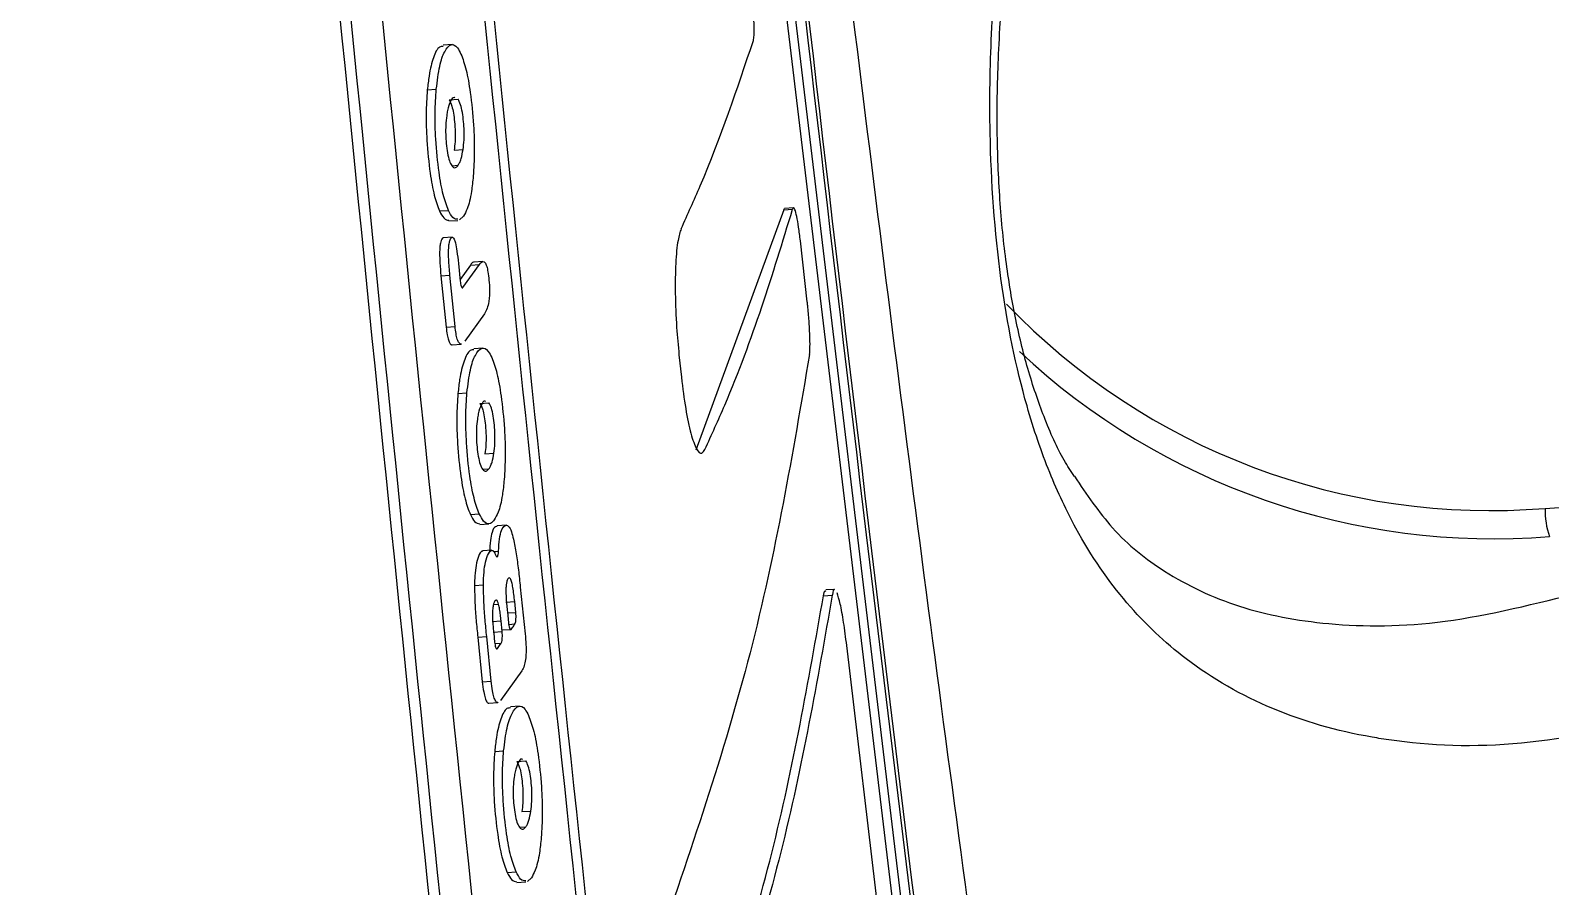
# Model space of a CAD drawing. Header units: millimetres. Extents: x -7720 to 6073, y -7402 to 5433.
# Drawn here: x 1649.54 to 1683.47, y -636.21 to -617.11 of the extents above; entities that cross this region are included whole.
import ezdxf

# ---------------------------------------------------------------- set-up
doc = ezdxf.new("R2010")
doc.units = ezdxf.units.MM
for name, color, linetype in [('DIKOM_ОБЪЕКТ', 7, 'Continuous'), ('DIKOM_РАЗМЕР_ЗОНА', 7, 'Continuous'), ('DIKOM_РАЗМЕР_ОБЪЕКТА', 7, 'Continuous')]:
    doc.layers.add(name, color=color, linetype=linetype)
doc.styles.add('style1', font='arial.ttf', dxfattribs={"width": 0.8})
doc.dimstyles.new('1-50', dxfattribs={"dimtxt": 300, "dimasz": 200, "dimexe": 100, "dimexo": 0, "dimgap": 100, "dimtad": 1, "dimtxsty": 'style1', "dimcen": 200, "dimclrd": 7, "dimclre": 7, "dimclrt": 7, "dimadec": 1, "dimazin": 2, "dimtfac": 1, "dimtmove": 0, "dimatfit": 2, "dimfxl": 0, "dimlwd": 25, "dimlwe": 18, "dimarcsym": 0})

# ---------------------------------------------------------------- blocks, each defined once
blk = doc.blocks.new('*D1')
at = {"layer": 'Defpoints', "color": 0, "transparency": 16777216}
for p in [(-3938.714, 77.288), (4572.676, -275.211), (4572.676, -6577.897)]:
    blk.add_point(p, dxfattribs=at)
at = {"layer": 'DIKOM_РАЗМЕР_ОБЪЕКТА', "color": 7, "lineweight": 18, "transparency": 16777216}
for p, q in [((-3938.714, 77.288), (-3938.714, -6677.897)), ((4572.676, -275.211), (4572.676, -6677.897))]:
    blk.add_line(p, q, dxfattribs=at)
at = {"layer": 'DIKOM_РАЗМЕР_ОБЪЕКТА', "color": 7, "lineweight": 25, "transparency": 16777216}
blk.add_line((-3738.714, -6577.897), (4372.676, -6577.897), dxfattribs=at)
at = {"layer": 'DIKOM_РАЗМЕР_ОБЪЕКТА', "color": 7, "transparency": 16777216}
for points in [[(-3738.714, -6544.563), (-3738.714, -6611.23), (-3938.714, -6577.897)], [(4372.676, -6544.563), (4372.676, -6611.23), (4572.676, -6577.897)]]:
    blk.add_solid(points, dxfattribs=at)
at = {"layer": 'DIKOM_РАЗМЕР_ОБЪЕКТА', "color": 7, "transparency": 16777216, "insert": (316.981, -6324.725), "char_height": 300, "attachment_point": 5, "style": 'style1'}
blk.add_mtext('8500', dxfattribs=at)
blk = doc.blocks.new('*D2')
at = {"layer": 'Defpoints', "color": 0, "transparency": 16777216}
for p in [(-2365.162, 5433.022), (-7269.562, -6016.09), (1800.959, -6016.09)]:
    blk.add_point(p, dxfattribs=at)
at = {"layer": 'DIKOM_РАЗМЕР_ЗОНА', "color": 7, "lineweight": 18, "transparency": 16777216}
for p, q in [((-2365.162, 5433.022), (-7369.562, 5433.022)), ((1800.959, -6016.09), (-7369.562, -6016.09))]:
    blk.add_line(p, q, dxfattribs=at)
at = {"layer": 'DIKOM_РАЗМЕР_ЗОНА', "color": 7, "lineweight": 25, "transparency": 16777216}
blk.add_line((-7269.562, 5233.022), (-7269.562, -5816.09), dxfattribs=at)
at = {"layer": 'DIKOM_РАЗМЕР_ЗОНА', "color": 7, "transparency": 16777216}
for points in [[(-7302.895, 5233.022), (-7236.229, 5233.022), (-7269.562, 5433.022)], [(-7302.895, -5816.09), (-7236.229, -5816.09), (-7269.562, -6016.09)]]:
    blk.add_solid(points, dxfattribs=at)
at = {"layer": 'DIKOM_РАЗМЕР_ЗОНА', "color": 7, "transparency": 16777216, "insert": (-7522.734, -291.534), "char_height": 300, "attachment_point": 5, "rotation": 90, "style": 'style1'}
blk.add_mtext('11500', dxfattribs=at)
blk = doc.blocks.new('*D3')
at = {"layer": 'Defpoints', "color": 0, "transparency": 16777216}
for p in [(-5938.714, -432.437), (6072.676, -1006.937), (6072.676, -7302.437)]:
    blk.add_point(p, dxfattribs=at)
at = {"layer": 'DIKOM_РАЗМЕР_ЗОНА', "color": 7, "lineweight": 18, "transparency": 16777216}
for p, q in [((-5938.714, -432.437), (-5938.714, -7402.437)), ((6072.676, -1006.937), (6072.676, -7402.437))]:
    blk.add_line(p, q, dxfattribs=at)
at = {"layer": 'DIKOM_РАЗМЕР_ЗОНА', "color": 7, "lineweight": 25, "transparency": 16777216}
blk.add_line((-5738.714, -7302.437), (5872.676, -7302.437), dxfattribs=at)
at = {"layer": 'DIKOM_РАЗМЕР_ЗОНА', "color": 7, "transparency": 16777216}
for points in [[(-5738.714, -7269.103), (-5738.714, -7335.77), (-5938.714, -7302.437)], [(5872.676, -7269.103), (5872.676, -7335.77), (6072.676, -7302.437)]]:
    blk.add_solid(points, dxfattribs=at)
at = {"layer": 'DIKOM_РАЗМЕР_ЗОНА', "color": 7, "transparency": 16777216, "insert": (66.981, -7049.265), "char_height": 300, "attachment_point": 5, "style": 'style1'}
blk.add_mtext('12000', dxfattribs=at)

msp = doc.modelspace()

# ---------------------------------------------------------------- linework, layer by layer
at = {"layer": 'DIKOM_ОБЪЕКТ', "color": 7, "linetype": 'Continuous', "lineweight": 15}
for p, q in [((1666.32, -615.896), (1670.76, -653.035)), ((1670.958, -653.021), (1666.519, -615.883)), ((1658.956, -617.432), (1658.756, -617.446)), ((1658.404, -618.442), (1658.604, -618.428)), ((1658.89, -618.667), (1659.09, -618.653)), ((1659.003, -619.788), (1659.203, -619.774)), ((1658.951, -620.136), (1659.092, -620.126)), ((1658.677, -621.146), (1658.877, -621.132)), ((1659.21, -621.265), (1659.124, -621.345)), ((1666.363, -621.121), (1664.404, -626.485)), ((1666.363, -621.121), (1666.384, -621.088)), ((1666.363, -621.121), (1666.562, -621.107)), ((1666.582, -621.073), (1666.384, -621.087)), ((1658.888, -621.369), (1659.088, -621.355)), ((1658.961, -621.73), (1658.761, -621.744)), ((1666.89, -623.171), (1666.737, -621.812)), ((1659.099, -622.317), (1659.139, -622.71)), ((1659.646, -622.274), (1659.446, -622.288)), ((1658.708, -622.594), (1658.908, -622.58)), ((1658.708, -622.594), (1658.824, -623.736)), ((1659.024, -623.722), (1658.908, -622.58)), ((1659.368, -622.352), (1659.135, -622.679)), ((1659.199, -622.856), (1659.567, -622.338)), ((1659.368, -622.352), (1659.567, -622.338)), ((1659.179, -622.858), (1659.199, -622.856)), ((1659.679, -623.439), (1659.241, -624.054)), ((1658.824, -623.736), (1659.024, -623.722)), ((1658.961, -624.131), (1659.161, -624.117)), ((1659.642, -624.208), (1659.442, -624.222)), ((1664.025, -624.358), (1664.079, -624.859)), ((1659.089, -625.218), (1659.289, -625.204)), ((1659.577, -625.443), (1659.777, -625.429)), ((1659.692, -626.564), (1659.892, -626.55)), ((1659.639, -626.912), (1659.781, -626.902)), ((1683.371, -627.785), (1693.271, -627.105)), ((1659.365, -627.922), (1659.565, -627.908)), ((1659.578, -628.144), (1659.778, -628.131)), ((1660.165, -628.16), (1659.966, -628.174)), ((1659.843, -628.721), (1659.642, -628.735)), ((1659.878, -628.748), (1659.994, -628.74)), ((1659.457, -629.507), (1659.657, -629.493)), ((1660.481, -629.544), (1660.589, -630.583)), ((1667.251, -629.735), (1667.449, -629.721)), ((1667.5, -629.593), (1667.302, -629.606)), ((1659.881, -629.931), (1659.996, -629.923)), ((1660.155, -629.879), (1660.355, -629.865)), ((1660.191, -630.098), (1660.215, -630.34)), ((1660.193, -630.12), (1660.38, -630.107)), ((1660.38, -630.107), (1660.355, -629.865)), ((1659.85, -630.308), (1660.05, -630.294)), ((1660.075, -630.536), (1660.05, -630.294)), ((1660.221, -630.375), (1660.362, -630.366)), ((1659.53, -630.662), (1659.73, -630.648)), ((1659.53, -630.662), (1659.632, -631.654)), ((1659.832, -631.64), (1659.73, -630.648)), ((1659.875, -630.55), (1660.075, -630.536)), ((1659.886, -630.568), (1659.907, -630.769)), ((1659.912, -630.804), (1660.055, -630.795)), ((1660.076, -630.5), (1660.276, -630.486)), ((1659.948, -630.916), (1659.968, -630.915)), ((1669.104, -642.093), (1667.771, -630.848)), ((1660.515, -631.41), (1660.041, -632.072)), ((1659.632, -631.654), (1659.832, -631.64)), ((1659.78, -632.132), (1659.98, -632.119)), ((1660.463, -632.2), (1660.263, -632.214)), ((1659.908, -633.211), (1660.108, -633.197)), ((1660.401, -633.435), (1660.601, -633.421)), ((1660.517, -634.556), (1660.717, -634.542)), ((1660.463, -634.904), (1660.605, -634.894)), ((1660.189, -635.914), (1660.389, -635.9)), ((1660.403, -636.137), (1660.603, -636.123)), ((1660.727, -636.032), (1660.64, -636.113))]:
    msp.add_line(p, q, dxfattribs=at)
for centre, radius, start, end in [((1682.149, -612.858), 14.977, 223.8146, 274.6795), ((1682.218, -612.97), 15.495, 226.9015, 274.638), ((1685.007, -627.848), 1.637, 177.7978, 200.2422)]:
    msp.add_arc(centre, radius, start, end, dxfattribs=at)
for points, knots in [([(1651.505, -562.594), (1652.447, -573.51), (1655.636, -610.457), (1659.558, -647.354), (1662.321, -673.35)], [0, 0, 0, 0, 0.295436, 1, 1, 1, 1]), ([(1651.746, -562.594), (1652.679, -573.42), (1655.853, -610.279), (1659.776, -647.086), (1662.546, -673.082)], [0, 0, 0, 0, 0.2937248, 1, 1, 1, 1]), ([(1652.454, -562.594), (1653.357, -573.153), (1656.489, -609.745), (1660.413, -646.283), (1663.205, -672.277)], [0, 0, 0, 0, 0.288549, 1, 1, 1, 1]), ([(1665.063, -667.1), (1663.679, -654.488), (1660.913, -629.266), (1657.424, -594.429), (1655.449, -572.196), (1654.597, -562.594)], [0, 0, 0, 0, 0.362286, 0.724572, 1, 1, 1, 1]), ([(1654.798, -562.594), (1655.649, -572.185), (1657.623, -594.409), (1661.111, -629.242), (1663.879, -654.471), (1665.262, -667.086)], [0, 0, 0, 0, 0.275129, 0.637564, 1, 1, 1, 1]), ([(1671.767, -657.179), (1670.133, -644.106), (1666.867, -617.959), (1663.493, -586.42), (1661.941, -567.949), (1661.49, -562.594)], [0, 0, 0, 0, 0.4152222, 0.8304415, 1, 1, 1, 1]), ([(1671.82, -656.922), (1670.183, -643.85), (1666.909, -617.704), (1663.539, -586.25), (1661.995, -567.865), (1661.553, -562.594)], [0, 0, 0, 0, 0.4163411, 0.8326791, 1, 1, 1, 1]), ([(1675.905, -673.036), (1675.448, -670.199), (1674.4, -663.695), (1672.837, -653.325), (1671.202, -641.952), (1669.634, -630.39), (1668.132, -618.653), (1666.7, -606.748), (1665.339, -594.687), (1664.057, -582.473), (1662.999, -571.772), (1662.404, -565.105), (1662.179, -562.594)], [0, 0, 0, 0, 0.081496, 0.186806, 0.29255, 0.398703, 0.505243, 0.612145, 0.719386, 0.826945, 0.934799, 1, 1, 1, 1]), ([(1685.849, -632.516), (1684.758, -632.738), (1682.531, -633.19), (1680.546, -633.065), (1678.775, -632.774), (1677.217, -632.322), (1675.425, -631.297), (1673.988, -629.947), (1673.004, -628.525), (1672.286, -627.01), (1671.679, -625.243), (1671.157, -622.72), (1670.942, -619.775), (1670.984, -617.168), (1671.205, -614.474), (1671.733, -611.376), (1672.719, -607.966), (1674.123, -604.715), (1675.847, -601.965), (1677.769, -599.702), (1679.172, -598.604), (1679.88, -598.05)], [0, 0, 0, 0, 0.0713182, 0.1455335, 0.1511414, 0.2166827, 0.2835491, 0.3372081, 0.391821, 0.4251653, 0.4591146, 0.5134565, 0.5679405, 0.604074, 0.6411268, 0.7022445, 0.7649107, 0.8302378, 0.8968699, 0.9479876, 1, 1, 1, 1]), ([(1672.856, -627.071), (1672.78, -626.955), (1672.54, -626.594), (1672.187, -625.804), (1671.816, -624.728), (1671.527, -623.541), (1671.31, -622.232), (1671.172, -620.787), (1671.117, -619.196), (1671.154, -617.472), (1671.3, -615.62), (1671.582, -613.67), (1672.027, -611.585), (1672.675, -609.408), (1673.565, -607.181), (1674.705, -605.007), (1676.086, -602.984), (1677.674, -601.262), (1678.862, -600.176), (1679.564, -599.763), (1679.635, -599.721)], [0, 0, 0, 0, 0.024284, 0.075946, 0.122113, 0.164732, 0.205047, 0.247492, 0.291561, 0.339965, 0.393167, 0.450876, 0.514075, 0.587081, 0.664669, 0.747381, 0.83178, 0.913274, 0.991151, 1, 1, 1, 1]), ([(1665.687, -617.338), (1665.69, -617.323), (1665.699, -617.283), (1665.706, -617.158), (1665.704, -616.962), (1665.691, -616.731), (1665.67, -616.493), (1665.642, -616.275), (1665.612, -616.098), (1665.592, -616.034), (1665.583, -616.003)], [0, 0, 0, 0, 0.0793461, 0.2115162, 0.3436851, 0.4758849, 0.6080846, 0.7402912, 0.8725004, 1, 1, 1, 1]), ([(1658.758, -617.471), (1658.73, -617.471), (1658.651, -617.47), (1658.539, -617.69), (1658.448, -618.042), (1658.416, -618.336), (1658.404, -618.442)], [0, 0, 0, 0, 0.181475, 0.51524, 0.82411, 1, 1, 1, 1]), ([(1658.604, -618.428), (1658.627, -618.246), (1658.671, -617.882), (1658.793, -617.557), (1658.929, -617.401), (1659.057, -617.451), (1659.13, -617.593), (1659.156, -617.643)], [0, 0, 0, 0, 0.216115, 0.4319075, 0.6668999, 0.8805857, 1, 1, 1, 1]), ([(1664.073, -621.542), (1664.218, -621.222), (1664.856, -619.815), (1665.324, -618.418), (1665.687, -617.338)], [0, 0, 0, 0, 0.227063, 1, 1, 1, 1]), ([(1659.156, -617.643), (1659.196, -617.751), (1659.276, -617.967), (1659.374, -618.535), (1659.438, -619.173), (1659.462, -619.837), (1659.44, -620.191), (1659.429, -620.367)], [0, 0, 0, 0, 0.191905, 0.38418, 0.623253, 0.813397, 1, 1, 1, 1]), ([(1658.404, -618.442), (1658.392, -618.617), (1658.368, -618.966), (1658.391, -619.628), (1658.454, -620.262), (1658.555, -620.826), (1658.636, -621.039), (1658.677, -621.146)], [0, 0, 0, 0, 0.186762, 0.373743, 0.617965, 0.808725, 1, 1, 1, 1]), ([(1658.877, -621.132), (1658.836, -621.025), (1658.754, -620.81), (1658.653, -620.243), (1658.59, -619.606), (1658.569, -618.946), (1658.592, -618.599), (1658.604, -618.428)], [0, 0, 0, 0, 0.1920413, 0.3844998, 0.6281427, 0.8166952, 1, 1, 1, 1]), ([(1659.018, -618.62), (1659.012, -618.617), (1658.977, -618.597), (1658.919, -618.692), (1658.864, -618.842), (1658.842, -618.978), (1658.836, -619.018)], [0, 0, 0, 0, 0.077174, 0.472116, 0.841419, 1, 1, 1, 1]), ([(1658.89, -618.667), (1658.912, -618.705), (1658.948, -618.769), (1658.989, -618.958), (1659.015, -619.16), (1659.029, -619.384), (1659.025, -619.61), (1659.011, -619.728), (1659.003, -619.788)], [0, 0, 0, 0, 0.219805, 0.366216, 0.512266, 0.678142, 0.835923, 1, 1, 1, 1]), ([(1659.203, -619.774), (1659.211, -619.705), (1659.226, -619.583), (1659.228, -619.359), (1659.214, -619.146), (1659.188, -618.937), (1659.145, -618.748), (1659.109, -618.686), (1659.09, -618.653)], [0, 0, 0, 0, 0.18566, 0.331994, 0.478283, 0.634498, 0.802268, 1, 1, 1, 1]), ([(1658.836, -619.018), (1658.828, -619.087), (1658.813, -619.211), (1658.812, -619.435), (1658.826, -619.649), (1658.853, -619.859), (1658.895, -620.041), (1658.93, -620.102), (1658.948, -620.133)], [0, 0, 0, 0, 0.185372, 0.334719, 0.483946, 0.645478, 0.819709, 1, 1, 1, 1]), ([(1659.092, -620.126), (1659.104, -620.107), (1659.128, -620.068), (1659.168, -619.963), (1659.19, -619.847), (1659.203, -619.774)], [0, 0, 0, 0, 0.273194, 0.546579, 1, 1, 1, 1]), ([(1658.948, -620.133), (1658.962, -620.149), (1658.99, -620.18), (1659.039, -620.185), (1659.072, -620.149), (1659.092, -620.126)], [0, 0, 0, 0, 0.278919, 0.554023, 1, 1, 1, 1]), ([(1659.429, -620.367), (1659.417, -620.484), (1659.387, -620.782), (1659.309, -621.094), (1659.239, -621.214), (1659.21, -621.265)], [0, 0, 0, 0, 0.274967, 0.694869, 1, 1, 1, 1]), ([(1658.677, -621.146), (1658.708, -621.207), (1658.778, -621.344), (1658.848, -621.349), (1658.887, -621.352)], [0, 0, 0, 0, 0.442751, 1, 1, 1, 1]), ([(1659.087, -621.332), (1659.049, -621.332), (1658.979, -621.333), (1658.909, -621.195), (1658.877, -621.132)], [0, 0, 0, 0, 0.543453, 1, 1, 1, 1]), ([(1664.603, -626.471), (1664.754, -626.14), (1665.574, -624.341), (1666.118, -622.56), (1666.562, -621.107)], [0, 0, 0, 0, 0.18428, 1, 1, 1, 1]), ([(1666.737, -621.812), (1666.724, -621.707), (1666.698, -621.496), (1666.654, -621.252), (1666.613, -621.1), (1666.581, -621.057), (1666.567, -621.093), (1666.562, -621.107)], [0, 0, 0, 0, 0.21459, 0.429304, 0.643974, 0.858631, 1, 1, 1, 1]), ([(1664.073, -621.542), (1664.048, -621.618), (1663.994, -621.782), (1663.946, -622.291), (1663.935, -622.972), (1663.963, -623.699), (1664.006, -624.155), (1664.025, -624.358)], [0, 0, 0, 0, 0.184248, 0.399217, 0.614041, 0.828596, 1, 1, 1, 1]), ([(1658.761, -621.746), (1658.75, -621.752), (1658.726, -621.764), (1658.698, -621.841), (1658.682, -621.958), (1658.676, -622.111), (1658.684, -622.331), (1658.699, -622.498), (1658.708, -622.594)], [0, 0, 0, 0, 0.147289, 0.312552, 0.428644, 0.544381, 0.740069, 1, 1, 1, 1]), ([(1658.908, -622.58), (1658.897, -622.46), (1658.881, -622.286), (1658.876, -622.052), (1658.885, -621.904), (1658.907, -621.796), (1658.938, -621.736), (1658.973, -621.722), (1659.006, -621.772), (1659.037, -621.874), (1659.07, -622.058), (1659.088, -622.223), (1659.099, -622.317)], [0, 0, 0, 0, 0.18421, 0.267367, 0.351442, 0.423769, 0.513202, 0.607254, 0.673524, 0.739611, 0.85091, 1, 1, 1, 1]), ([(1659.446, -622.294), (1659.442, -622.292), (1659.414, -622.281), (1659.389, -622.319), (1659.368, -622.352)], [0, 0, 0, 0, 0.15168, 1, 1, 1, 1]), ([(1659.567, -622.338), (1659.595, -622.305), (1659.635, -622.258), (1659.691, -622.289), (1659.729, -622.367), (1659.761, -622.511), (1659.783, -622.694), (1659.795, -622.886), (1659.792, -623.052), (1659.775, -623.2), (1659.737, -623.343), (1659.701, -623.404), (1659.679, -623.439)], [0, 0, 0, 0, 0.188953, 0.270545, 0.353024, 0.424832, 0.512264, 0.604178, 0.670123, 0.735873, 0.846142, 1, 1, 1, 1]), ([(1659.139, -622.71), (1659.141, -622.732), (1659.147, -622.776), (1659.16, -622.827), (1659.174, -622.858), (1659.188, -622.867), (1659.196, -622.859), (1659.199, -622.856)], [0, 0, 0, 0, 0.2124, 0.425076, 0.638906, 0.853676, 1, 1, 1, 1]), ([(1666.94, -624.35), (1666.945, -624.297), (1666.954, -624.192), (1666.949, -623.92), (1666.931, -623.6), (1666.909, -623.34), (1666.893, -623.201), (1666.89, -623.171)], [0, 0, 0, 0, 0.232902, 0.466922, 0.701009, 0.935088, 1, 1, 1, 1]), ([(1658.824, -623.736), (1658.831, -623.796), (1658.843, -623.905), (1658.873, -624.031), (1658.91, -624.11), (1658.941, -624.142), (1658.958, -624.128), (1658.96, -624.126)], [0, 0, 0, 0, 0.251606, 0.456156, 0.66071, 0.951837, 1, 1, 1, 1]), ([(1659.16, -624.113), (1659.158, -624.115), (1659.144, -624.127), (1659.113, -624.099), (1659.074, -624.024), (1659.042, -623.885), (1659.03, -623.777), (1659.024, -623.722)], [0, 0, 0, 0, 0.037998, 0.290962, 0.54666, 0.767623, 1, 1, 1, 1]), ([(1659.444, -624.247), (1659.416, -624.247), (1659.336, -624.246), (1659.224, -624.466), (1659.132, -624.819), (1659.1, -625.112), (1659.089, -625.218)], [0, 0, 0, 0, 0.181528, 0.515405, 0.8243, 1, 1, 1, 1]), ([(1659.289, -625.204), (1659.311, -625.022), (1659.356, -624.658), (1659.478, -624.333), (1659.614, -624.177), (1659.744, -624.227), (1659.817, -624.369), (1659.843, -624.419)], [0, 0, 0, 0, 0.2160884, 0.4318189, 0.6668362, 0.8805592, 1, 1, 1, 1]), ([(1666.94, -624.35), (1666.562, -626.565), (1665.807, -631.001), (1664.263, -635.481), (1663.491, -637.723)], [0, 0, 0, 0, 0.499482, 1, 1, 1, 1]), ([(1659.843, -624.419), (1659.883, -624.527), (1659.964, -624.743), (1660.063, -625.311), (1660.128, -625.949), (1660.152, -626.613), (1660.131, -626.967), (1660.12, -627.142)], [0, 0, 0, 0, 0.1919211, 0.3842487, 0.6233019, 0.8134009, 1, 1, 1, 1]), ([(1664.079, -624.859), (1664.109, -625.101), (1664.169, -625.585), (1664.29, -626.144), (1664.417, -626.493), (1664.526, -626.59), (1664.581, -626.505), (1664.603, -626.471)], [0, 0, 0, 0, 0.214362, 0.4287776, 0.6433943, 0.8582828, 1, 1, 1, 1]), ([(1659.089, -625.218), (1659.077, -625.393), (1659.053, -625.742), (1659.077, -626.404), (1659.14, -627.038), (1659.242, -627.602), (1659.324, -627.815), (1659.365, -627.922)], [0, 0, 0, 0, 0.18672, 0.373661, 0.617839, 0.808619, 1, 1, 1, 1]), ([(1659.565, -627.908), (1659.524, -627.801), (1659.442, -627.586), (1659.34, -627.019), (1659.276, -626.382), (1659.254, -625.723), (1659.277, -625.376), (1659.289, -625.204)], [0, 0, 0, 0, 0.192098, 0.384572, 0.628194, 0.816694, 1, 1, 1, 1]), ([(1659.705, -625.396), (1659.699, -625.393), (1659.664, -625.373), (1659.606, -625.468), (1659.55, -625.618), (1659.528, -625.754), (1659.522, -625.794)], [0, 0, 0, 0, 0.077189, 0.472266, 0.841463, 1, 1, 1, 1]), ([(1659.577, -625.443), (1659.599, -625.481), (1659.636, -625.545), (1659.677, -625.734), (1659.703, -625.936), (1659.718, -626.16), (1659.714, -626.386), (1659.699, -626.504), (1659.692, -626.564)], [0, 0, 0, 0, 0.219774, 0.36623, 0.512312, 0.678174, 0.83591, 1, 1, 1, 1]), ([(1659.892, -626.55), (1659.9, -626.481), (1659.915, -626.358), (1659.917, -626.135), (1659.903, -625.922), (1659.877, -625.713), (1659.833, -625.524), (1659.797, -625.462), (1659.777, -625.429)], [0, 0, 0, 0, 0.18558, 0.33192, 0.478178, 0.634362, 0.802088, 1, 1, 1, 1]), ([(1659.522, -625.794), (1659.514, -625.863), (1659.5, -625.987), (1659.498, -626.211), (1659.513, -626.425), (1659.54, -626.635), (1659.583, -626.817), (1659.618, -626.878), (1659.636, -626.909)], [0, 0, 0, 0, 0.185299, 0.334628, 0.483833, 0.645318, 0.819557, 1, 1, 1, 1]), ([(1659.781, -626.902), (1659.793, -626.883), (1659.817, -626.844), (1659.857, -626.739), (1659.879, -626.623), (1659.892, -626.55)], [0, 0, 0, 0, 0.273167, 0.546523, 1, 1, 1, 1]), ([(1659.636, -626.909), (1659.65, -626.925), (1659.678, -626.956), (1659.727, -626.961), (1659.76, -626.925), (1659.781, -626.902)], [0, 0, 0, 0, 0.278794, 0.554147, 1, 1, 1, 1]), ([(1672.857, -627.069), (1673.131, -627.474), (1673.725, -628.352), (1674.933, -629.297), (1676.504, -630.042), (1678.568, -630.432), (1681.085, -630.43), (1683.174, -629.908), (1684.236, -629.643)], [0, 0, 0, 0, 0.119698, 0.259292, 0.430587, 0.604842, 0.799153, 1, 1, 1, 1]), ([(1660.12, -627.142), (1660.108, -627.26), (1660.078, -627.558), (1660, -627.87), (1659.93, -627.99), (1659.9, -628.04)], [0, 0, 0, 0, 0.274913, 0.6948239, 1, 1, 1, 1]), ([(1659.365, -627.922), (1659.396, -627.982), (1659.467, -628.12), (1659.537, -628.125), (1659.577, -628.128)], [0, 0, 0, 0, 0.442565, 1, 1, 1, 1]), ([(1659.9, -628.04), (1659.872, -628.072), (1659.798, -628.157), (1659.68, -628.122), (1659.597, -627.968), (1659.565, -627.908)], [0, 0, 0, 0, 0.272678, 0.718341, 1, 1, 1, 1]), ([(1659.967, -628.189), (1659.952, -628.188), (1659.91, -628.185), (1659.854, -628.283), (1659.81, -628.495), (1659.799, -628.667), (1659.794, -628.754)], [0, 0, 0, 0, 0.175181, 0.512276, 0.754654, 1, 1, 1, 1]), ([(1659.994, -628.74), (1660, -628.645), (1660.012, -628.454), (1660.062, -628.246), (1660.134, -628.155), (1660.211, -628.156), (1660.279, -628.283), (1660.313, -628.411), (1660.328, -628.469)], [0, 0, 0, 0, 0.16051, 0.322222, 0.515685, 0.723488, 0.873762, 1, 1, 1, 1]), ([(1659.643, -628.745), (1659.637, -628.743), (1659.601, -628.732), (1659.548, -628.846), (1659.492, -629.029), (1659.463, -629.267), (1659.459, -629.434), (1659.457, -629.507)], [0, 0, 0, 0, 0.064692, 0.365156, 0.62222, 0.83507, 1, 1, 1, 1]), ([(1659.657, -629.493), (1659.66, -629.396), (1659.665, -629.202), (1659.705, -628.952), (1659.769, -628.782), (1659.84, -628.695), (1659.9, -628.754), (1659.926, -628.816), (1659.935, -628.836)], [0, 0, 0, 0, 0.167131, 0.334581, 0.554282, 0.786811, 0.930891, 1, 1, 1, 1]), ([(1659.935, -628.836), (1659.938, -628.845), (1659.947, -628.864), (1659.962, -628.87), (1659.976, -628.855), (1659.987, -628.816), (1659.992, -628.773), (1659.993, -628.746), (1659.994, -628.74)], [0, 0, 0, 0, 0.1533, 0.350888, 0.549588, 0.748561, 0.94713, 1, 1, 1, 1]), ([(1660.328, -628.469), (1660.349, -628.576), (1660.392, -628.789), (1660.44, -629.162), (1660.467, -629.416), (1660.481, -629.544)], [0, 0, 0, 0, 0.332835, 0.66427, 1, 1, 1, 1]), ([(1660.355, -629.865), (1660.343, -629.757), (1660.325, -629.602), (1660.291, -629.433), (1660.263, -629.351), (1660.232, -629.325), (1660.203, -629.354), (1660.178, -629.413), (1660.163, -629.507), (1660.158, -629.589), (1660.158, -629.638), (1660.158, -629.65)], [0, 0, 0, 0, 0.252683, 0.36045, 0.46933, 0.564417, 0.678872, 0.801738, 0.887162, 0.972777, 1, 1, 1, 1]), ([(1659.457, -629.507), (1659.46, -629.637), (1659.464, -629.895), (1659.493, -630.284), (1659.518, -630.536), (1659.53, -630.662)], [0, 0, 0, 0, 0.334647, 0.664908, 1, 1, 1, 1]), ([(1659.73, -630.648), (1659.718, -630.523), (1659.694, -630.274), (1659.664, -629.885), (1659.66, -629.625), (1659.657, -629.493)], [0, 0, 0, 0, 0.330581, 0.659677, 1, 1, 1, 1]), ([(1660.158, -629.65), (1660.16, -629.703), (1660.164, -629.805), (1660.176, -629.954), (1660.186, -630.05), (1660.191, -630.098)], [0, 0, 0, 0, 0.348159, 0.672768, 1, 1, 1, 1]), ([(1664.358, -641.257), (1664.986, -639.329), (1666.243, -635.472), (1666.915, -631.648), (1667.251, -629.735)], [0, 0, 0, 0, 0.499613, 1, 1, 1, 1]), ([(1667.449, -629.721), (1667.114, -631.631), (1666.443, -635.455), (1665.186, -639.313), (1664.557, -641.243)], [0, 0, 0, 0, 0.499614, 1, 1, 1, 1]), ([(1667.251, -629.735), (1667.259, -629.685), (1667.273, -629.608), (1667.295, -629.624), (1667.303, -629.63)], [0, 0, 0, 0, 0.639791, 1, 1, 1, 1]), ([(1667.501, -629.601), (1667.499, -629.598), (1667.476, -629.569), (1667.461, -629.644), (1667.45, -629.718), (1667.449, -629.721)], [0, 0, 0, 0, 0.086778, 0.964, 1, 1, 1, 1]), ([(1667.771, -630.848), (1667.749, -630.67), (1667.703, -630.313), (1667.626, -629.888), (1667.579, -629.741), (1667.556, -629.667)], [0, 0, 0, 0, 0.333283, 0.666687, 1, 1, 1, 1]), ([(1659.996, -629.923), (1659.989, -629.901), (1659.975, -629.855), (1659.954, -629.832), (1659.926, -629.831), (1659.898, -629.864), (1659.873, -629.947), (1659.862, -630.049), (1659.859, -630.195), (1659.867, -630.372), (1659.88, -630.504), (1659.886, -630.568)], [0, 0, 0, 0, 0.083865, 0.167612, 0.228242, 0.394683, 0.493217, 0.592294, 0.68284, 0.84683, 1, 1, 1, 1]), ([(1660.05, -630.294), (1660.045, -630.25), (1660.036, -630.163), (1660.019, -630.033), (1660.004, -629.961), (1659.996, -629.923)], [0, 0, 0, 0, 0.334579, 0.661745, 1, 1, 1, 1]), ([(1660.362, -630.366), (1660.362, -630.365), (1660.367, -630.358), (1660.375, -630.335), (1660.383, -630.283), (1660.386, -630.217), (1660.384, -630.156), (1660.381, -630.12), (1660.38, -630.107)], [0, 0, 0, 0, 0.018029, 0.234767, 0.451235, 0.666797, 0.880945, 1, 1, 1, 1]), ([(1660.215, -630.34), (1660.218, -630.362), (1660.224, -630.406), (1660.237, -630.456), (1660.252, -630.488), (1660.265, -630.497), (1660.273, -630.489), (1660.276, -630.486)], [0, 0, 0, 0, 0.2123752, 0.4254358, 0.6393012, 0.8544095, 1, 1, 1, 1]), ([(1660.276, -630.486), (1660.285, -630.473), (1660.314, -630.433), (1660.342, -630.393), (1660.362, -630.366)], [0, 0, 0, 0, 0.32574, 1, 1, 1, 1]), ([(1659.907, -630.769), (1659.909, -630.791), (1659.915, -630.835), (1659.928, -630.885), (1659.943, -630.917), (1659.957, -630.926), (1659.965, -630.918), (1659.968, -630.915)], [0, 0, 0, 0, 0.212309, 0.425257, 0.638845, 0.853643, 1, 1, 1, 1]), ([(1659.968, -630.915), (1659.99, -630.885), (1660.019, -630.845), (1660.048, -630.805), (1660.055, -630.795)], [0, 0, 0, 0, 0.742757, 1, 1, 1, 1]), ([(1660.055, -630.795), (1660.056, -630.794), (1660.061, -630.787), (1660.069, -630.764), (1660.077, -630.712), (1660.081, -630.646), (1660.079, -630.585), (1660.076, -630.549), (1660.075, -630.536)], [0, 0, 0, 0, 0.0180939, 0.2349506, 0.4516519, 0.6671376, 0.8813242, 1, 1, 1, 1]), ([(1660.589, -630.583), (1660.596, -630.666), (1660.609, -630.807), (1660.611, -631.009), (1660.598, -631.173), (1660.567, -631.322), (1660.534, -631.377), (1660.515, -631.41)], [0, 0, 0, 0, 0.222217, 0.376831, 0.532119, 0.718487, 1, 1, 1, 1]), ([(1659.632, -631.654), (1659.641, -631.733), (1659.657, -631.869), (1659.693, -632.025), (1659.733, -632.112), (1659.764, -632.143), (1659.778, -632.131), (1659.779, -632.13)], [0, 0, 0, 0, 0.302498, 0.515333, 0.729051, 0.982622, 1, 1, 1, 1]), ([(1659.979, -632.113), (1659.977, -632.115), (1659.961, -632.127), (1659.93, -632.094), (1659.891, -632.005), (1659.856, -631.846), (1659.841, -631.716), (1659.832, -631.64)], [0, 0, 0, 0, 0.043948, 0.273922, 0.505792, 0.7079693, 1, 1, 1, 1]), ([(1660.265, -632.24), (1660.237, -632.24), (1660.157, -632.239), (1660.044, -632.459), (1659.952, -632.811), (1659.92, -633.105), (1659.908, -633.211)], [0, 0, 0, 0, 0.181722, 0.515713, 0.824504, 1, 1, 1, 1]), ([(1660.108, -633.197), (1660.131, -633.015), (1660.176, -632.651), (1660.298, -632.326), (1660.435, -632.17), (1660.566, -632.22), (1660.639, -632.361), (1660.666, -632.411)], [0, 0, 0, 0, 0.216043, 0.431767, 0.666759, 0.880533, 1, 1, 1, 1]), ([(1660.666, -632.411), (1660.706, -632.519), (1660.788, -632.736), (1660.889, -633.303), (1660.955, -633.941), (1660.98, -634.605), (1660.958, -634.959), (1660.948, -635.134)], [0, 0, 0, 0, 0.191982, 0.384329, 0.623366, 0.813401, 1, 1, 1, 1]), ([(1659.908, -633.211), (1659.897, -633.385), (1659.873, -633.735), (1659.897, -634.396), (1659.962, -635.03), (1660.065, -635.594), (1660.148, -635.807), (1660.189, -635.914)], [0, 0, 0, 0, 0.1866646, 0.373556, 0.617694, 0.8085123, 1, 1, 1, 1]), ([(1660.389, -635.9), (1660.348, -635.793), (1660.264, -635.579), (1660.161, -635.011), (1660.096, -634.374), (1660.073, -633.715), (1660.097, -633.368), (1660.108, -633.197)], [0, 0, 0, 0, 0.192127, 0.384671, 0.628256, 0.816702, 1, 1, 1, 1]), ([(1660.528, -633.389), (1660.522, -633.385), (1660.486, -633.365), (1660.428, -633.461), (1660.372, -633.611), (1660.35, -633.746), (1660.344, -633.787)], [0, 0, 0, 0, 0.0773116, 0.4723668, 0.8415914, 1, 1, 1, 1]), ([(1660.401, -633.435), (1660.423, -633.473), (1660.46, -633.537), (1660.502, -633.726), (1660.528, -633.928), (1660.543, -634.152), (1660.539, -634.378), (1660.525, -634.496), (1660.517, -634.556)], [0, 0, 0, 0, 0.219752, 0.366222, 0.512333, 0.678155, 0.835882, 1, 1, 1, 1]), ([(1660.717, -634.542), (1660.725, -634.473), (1660.74, -634.351), (1660.742, -634.127), (1660.728, -633.914), (1660.701, -633.705), (1660.657, -633.516), (1660.621, -633.454), (1660.601, -633.421)], [0, 0, 0, 0, 0.185557, 0.331832, 0.478054, 0.634176, 0.801987, 1, 1, 1, 1]), ([(1660.344, -633.787), (1660.336, -633.855), (1660.321, -633.979), (1660.32, -634.203), (1660.335, -634.417), (1660.362, -634.627), (1660.406, -634.809), (1660.441, -634.87), (1660.459, -634.901)], [0, 0, 0, 0, 0.185243, 0.334543, 0.483709, 0.645128, 0.819362, 1, 1, 1, 1]), ([(1660.605, -634.894), (1660.617, -634.875), (1660.642, -634.836), (1660.682, -634.731), (1660.704, -634.615), (1660.717, -634.542)], [0, 0, 0, 0, 0.273082, 0.54646, 1, 1, 1, 1]), ([(1660.459, -634.901), (1660.474, -634.917), (1660.502, -634.948), (1660.552, -634.953), (1660.585, -634.917), (1660.605, -634.894)], [0, 0, 0, 0, 0.278693, 0.554076, 1, 1, 1, 1]), ([(1660.948, -635.134), (1660.936, -635.252), (1660.905, -635.55), (1660.827, -635.862), (1660.757, -635.982), (1660.727, -636.032)], [0, 0, 0, 0, 0.2749306, 0.6947197, 1, 1, 1, 1]), ([(1660.189, -635.914), (1660.22, -635.975), (1660.292, -636.112), (1660.363, -636.117), (1660.402, -636.12)], [0, 0, 0, 0, 0.442505, 1, 1, 1, 1]), ([(1660.602, -636.1), (1660.564, -636.1), (1660.493, -636.101), (1660.422, -635.963), (1660.389, -635.9)], [0, 0, 0, 0, 0.543708, 1, 1, 1, 1])]:
    msp.add_open_spline(points, degree=3, knots=knots, dxfattribs=at)

# ---------------------------------------------------------------- dimensions: what is measured, and where the dimension line sits
at = {"layer": 'DIKOM_РАЗМЕР_ЗОНА'}
dim = msp.add_linear_dim(base=(-7269.562, -6016.09), p1=(-2365.162, 5433.022), p2=(1800.959, -6016.09), angle=90, text='11500', dimstyle='1-50', dxfattribs=at)
dim.commit()
dim.dimension.update_dxf_attribs({"geometry": '*D2', "text_midpoint": (-7269.562, -291.534), "dimtype": 160})
dim = msp.add_linear_dim(base=(6072.676, -7302.437), p1=(-5938.714, -432.437), p2=(6072.676, -1006.937), text='12000', dimstyle='1-50', dxfattribs=at)
dim.commit()
dim.dimension.update_dxf_attribs({"geometry": '*D3', "text_midpoint": (66.981, -7302.437), "dimtype": 160})
at = {"layer": 'DIKOM_РАЗМЕР_ОБЪЕКТА'}
dim = msp.add_linear_dim(base=(4572.676, -6577.897), p1=(-3938.714, 77.288), p2=(4572.676, -275.211), text='8500', dimstyle='1-50', dxfattribs=at)
dim.commit()
dim.dimension.update_dxf_attribs({"geometry": '*D1', "text_midpoint": (316.981, -6577.897), "dimtype": 160})

doc.saveas('drawing.dxf')
